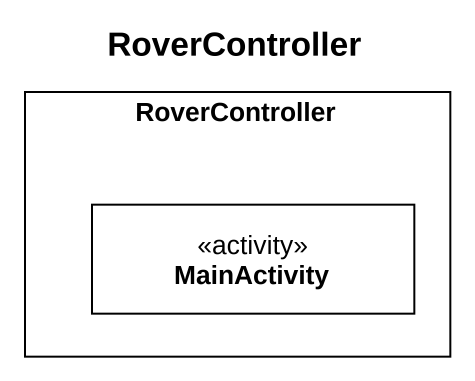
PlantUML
@startuml
title RoverController
hide circle
hide empty members
rectangle RoverController {
  class MainActivity <<activity>>
}
@enduml
